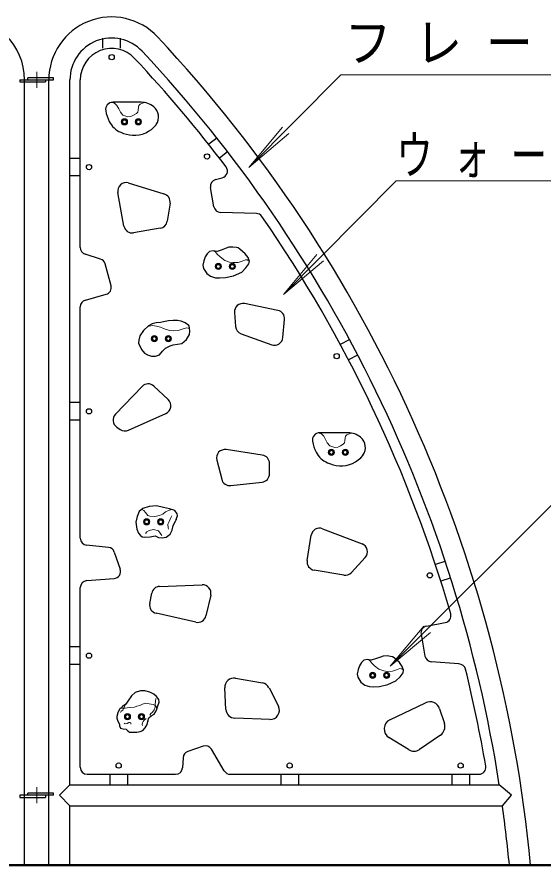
# Model space of a CAD drawing. Units: millimetres on the paper. Extents: x -785 to -420, y 0 to 257.
# Drawn here: x -658.37 to -628.21, y 62.31 to 110.92 of the extents above; entities that cross this region are included whole.
import ezdxf

# ---------------------------------------------------------------- set-up
doc = ezdxf.new("R2010")
doc.units = ezdxf.units.MM
for name, pattern in [('USER1', [4.5, 2.5, -2]), ('USER2', [6, 3, -1, 1, -1]), ('USER3', [8, 3, -1, 1, -1, 1, -1])]:
    doc.linetypes.add(name, pattern=pattern)
doc.layers.add('LY_1', color=7, linetype='Continuous', lineweight=25)
doc.styles.add('ＭＳ ゴシック', font='')
doc.styles.get('ＭＳ ゴシック').set_extended_font_data('MS Gothic')

msp = doc.modelspace()

# ---------------------------------------------------------------- linework, layer by layer
at = {"layer": 'LY_1'}
for p, q in [((-653.436, 109.137), (-653.436, 109.71)), ((-652.436, 109.137), (-652.436, 109.71)), ((-656.276, 107.435), (-657.736, 107.435)), ((-657.736, 107.315), (-657.736, 107.435)), ((-656.276, 107.315), (-656.276, 107.435)), ((-658.195, 107.315), (-658.195, 107.195)), ((-658.195, 107.315), (-656.276, 107.315)), ((-658.195, 107.195), (-656.736, 107.195)), ((-657.931, 62.315), (-657.931, 107.315)), ((-656.736, 107.315), (-656.736, 107.195)), ((-656.541, 62.315), (-656.541, 107.315)), ((-655.331, 66.92), (-655.331, 107.315)), ((-654.736, 97.711), (-654.736, 107.315)), ((-651.241, 106.031), (-652.871, 106.032)), ((-647.37, 103.642), (-646.918, 103.995)), ((-646.754, 102.854), (-646.303, 103.207)), ((-654.758, 102.815), (-655.331, 102.815)), ((-654.758, 101.815), (-655.331, 101.815)), ((-646.98, 101.602), (-646.602, 101.697)), ((-651.987, 101.413), (-649.954, 100.784)), ((-647.076, 100.044), (-647.275, 101.143)), ((-652.231, 98.939), (-652.58, 100.857)), ((-649.593, 100.241), (-649.75, 99.22)), ((-644.644, 99.659), (-646.694, 99.716)), ((-650.164, 98.814), (-651.691, 98.546)), ((-653.573, 97.043), (-654.459, 97.33)), ((-652.975, 95.516), (-653.31, 96.766)), ((-654.443, 94.695), (-653.254, 95.027)), ((-654.736, 81.048), (-654.736, 94.31)), ((-643.412, 94.101), (-645.32, 94.492)), ((-645.9, 93.98), (-645.838, 93.184)), ((-643.121, 92.549), (-643.027, 93.583)), ((-645.519, 92.767), (-643.767, 92.137)), ((-639.814, 92.166), (-639.308, 92.435)), ((-639.344, 91.283), (-638.838, 91.552)), ((-651.196, 89.746), (-652.726, 88.153)), ((-649.695, 88.989), (-650.515, 89.763)), ((-654.758, 88.815), (-655.331, 88.815)), ((-651.978, 87.24), (-649.831, 88.194)), ((-654.758, 87.815), (-655.331, 87.815)), ((-652.645, 87.415), (-652.443, 87.28)), ((-639.388, 87.086), (-641.018, 87.087)), ((-644.303, 85.813), (-646.374, 86.124)), ((-646.915, 85.525), (-646.632, 84.423)), ((-643.891, 84.742), (-643.891, 85.334)), ((-646.11, 84.062), (-644.321, 84.261)), ((-649.239, 82.127), (-649.244, 82.1)), ((-641.735, 79.772), (-641.501, 81.216)), ((-640.851, 81.591), (-638.587, 80.729)), ((-653.125, 80.521), (-654.377, 80.65)), ((-652.787, 80.252), (-652.451, 79.263)), ((-638.403, 79.949), (-639.196, 79.083)), ((-634.365, 79.553), (-633.82, 79.73)), ((-639.633, 78.933), (-641.337, 79.217)), ((-634.056, 78.602), (-633.511, 78.779)), ((-654.367, 78.613), (-652.799, 78.736)), ((-650.188, 78.283), (-647.752, 78.378)), ((-654.736, 67.915), (-654.736, 78.215)), ((-650.755, 77.306), (-650.644, 77.89)), ((-647.261, 77.785), (-647.538, 76.596)), ((-648.115, 76.234), (-650.386, 76.743)), ((-634.885, 76.009), (-633.817, 76.208)), ((-635.205, 75.546), (-634.982, 74.293)), ((-654.758, 74.815), (-655.331, 74.815)), ((-633.031, 73.839), (-634.62, 73.964)), ((-654.758, 73.815), (-655.331, 73.815)), ((-645.833, 73.022), (-644.299, 72.753)), ((-646.388, 71.233), (-646.452, 72.475)), ((-643.92, 72.474), (-643.381, 71.422)), ((-636.99, 70.642), (-634.947, 71.617)), ((-634.144, 71.271), (-633.871, 70.418)), ((-650.867, 70.562), (-650.867, 70.54)), ((-643.871, 70.654), (-645.881, 70.733)), ((-635.925, 68.929), (-637.045, 69.624)), ((-634.096, 69.761), (-635.291, 68.943)), ((-647.697, 69.128), (-648.574, 68.823)), ((-646.483, 67.711), (-647.221, 68.954)), ((-648.842, 68.468), (-648.874, 67.892)), ((-654.336, 67.515), (-649.274, 67.515)), ((-653.036, 67.493), (-653.036, 66.92)), ((-652.036, 67.493), (-652.036, 66.92)), ((-646.139, 67.515), (-631.893, 67.515)), ((-643.236, 67.493), (-643.236, 66.92)), ((-642.236, 67.493), (-642.236, 66.92)), ((-633.436, 67.493), (-633.436, 66.92)), ((-632.436, 67.493), (-632.436, 66.92)), ((-655.331, 66.92), (-655.936, 66.315)), ((-655.331, 66.92), (-630.722, 66.92)), ((-630.019, 66.315), (-630.722, 66.92)), ((-658.195, 66.315), (-658.195, 66.195)), ((-656.276, 66.315), (-658.195, 66.315)), ((-658.195, 66.195), (-656.736, 66.195)), ((-656.276, 66.435), (-657.736, 66.435)), ((-657.736, 66.315), (-657.736, 66.435)), ((-656.736, 66.315), (-656.736, 66.195)), ((-656.276, 66.315), (-656.276, 66.435)), ((-655.331, 65.71), (-655.936, 66.315)), ((-630.544, 65.71), (-630.019, 66.315)), ((-655.331, 62.315), (-655.331, 65.71)), ((-655.331, 65.71), (-630.544, 65.71))]:
    msp.add_line(p, q, dxfattribs=at)
at = {"layer": 'LY_1', "linetype": 'USER2', "lineweight": 13}
for p, q in [((-657.236, 106.853), (-657.236, 107.777)), ((-657.236, 66.777), (-657.236, 65.853))]:
    msp.add_line(p, q, dxfattribs=at)
at = {"layer": 'LY_1', "lineweight": 13}
for p, q in [((-639.807, 107.604), (-645.07, 102.295)), ((-639.807, 107.604), (-597.596, 107.604)), ((-645.07, 102.295), (-643.152, 104.602)), ((-645.07, 102.295), (-642.78, 104.234)), ((-636.627, 101.524), (-643.098, 95.01)), ((-636.627, 101.524), (-588.627, 101.524)), ((-643.098, 95.01), (-641.177, 97.315)), ((-643.098, 95.01), (-640.806, 96.946)), ((-626.994, 83.683), (-636.97, 73.707)), ((-636.97, 73.707), (-635.041, 76.006)), ((-636.97, 73.707), (-634.671, 75.636))]:
    msp.add_line(p, q, dxfattribs=at)
at = {"layer": 'LY_1', "lineweight": 50}
msp.add_line((-722.089, 62.315), (-623.216, 62.315), dxfattribs=at)
at = {"layer": 'LY_1', "linetype": 'USER3', "lineweight": 13}
for points in [[(-651.068, 106.017), (-651.307, 105.924), (-651.382, 105.842), (-651.4, 105.751), (-651.425, 105.581), (-651.447, 105.459), (-651.522, 105.385), (-651.681, 105.283), (-651.837, 105.216), (-652.009, 105.188), (-652.29, 105.293), (-652.432, 105.457), (-652.529, 105.649), (-652.638, 105.848), (-652.768, 105.977), (-652.947, 106.025)], [(-639.215, 87.072), (-639.454, 86.979), (-639.529, 86.897), (-639.547, 86.806), (-639.573, 86.636), (-639.594, 86.514), (-639.669, 86.44), (-639.828, 86.338), (-639.984, 86.271), (-640.156, 86.243), (-640.437, 86.348), (-640.579, 86.512), (-640.676, 86.704), (-640.785, 86.903), (-640.915, 87.032), (-641.094, 87.08)]]:
    msp.add_lwpolyline(points, dxfattribs=at)
at = {"layer": 'LY_1'}
for points in [[(-645.046, 96.913), (-645.12, 97.127), (-645.283, 97.35), (-645.592, 97.611), (-645.678, 97.683), (-645.787, 97.704), (-645.985, 97.734), (-646.223, 97.718), (-646.372, 97.667), (-646.656, 97.554), (-646.895, 97.481), (-647.114, 97.522), (-647.331, 97.48), (-647.463, 97.349), (-647.582, 97.165), (-647.655, 96.948), (-647.709, 96.693), (-647.67, 96.513), (-647.488, 96.221), (-647.275, 96.059), (-646.995, 95.972), (-646.749, 95.961), (-646.422, 95.983), (-645.95, 96.083), (-645.483, 96.303), (-645.247, 96.534), (-645.073, 96.768), (-645.046, 96.922)], [(-648.913, 92.197), (-648.648, 92.435), (-648.486, 92.727), (-648.464, 92.911), (-648.486, 93.095), (-648.518, 93.246), (-648.723, 93.397), (-648.956, 93.484), (-649.172, 93.527), (-649.421, 93.533), (-649.686, 93.505), (-649.962, 93.441), (-650.135, 93.414), (-650.394, 93.381), (-650.621, 93.332), (-650.821, 93.214), (-651.113, 92.959), (-651.324, 92.646), (-651.378, 92.392), (-651.394, 92.224), (-651.227, 91.862), (-651.054, 91.656), (-650.875, 91.554), (-650.659, 91.473), (-650.427, 91.473), (-650.199, 91.554), (-650.021, 91.775), (-649.859, 91.943), (-649.589, 92.078), (-649.405, 92.121), (-649.161, 92.17), (-648.907, 92.197)], [(-649.239, 82.127), (-649.202, 82.231), (-649.155, 82.326), (-649.181, 82.435), (-649.312, 82.64), (-649.632, 82.734), (-649.972, 82.807), (-650.375, 82.901), (-650.789, 82.865), (-651.15, 82.755), (-651.36, 82.582), (-651.475, 82.284), (-651.548, 81.959), (-651.501, 81.572), (-651.396, 81.336), (-651.276, 81.21), (-651.197, 81.132), (-651.061, 81.106), (-650.737, 81.132), (-650.443, 81.174), (-650.25, 81.095), (-650.035, 81.069), (-649.805, 81.111), (-649.59, 81.273), (-649.464, 81.514), (-649.417, 81.776), (-649.286, 82.017), (-649.244, 82.1)], [(-636.205, 73.484), (-636.28, 73.697), (-636.443, 73.92), (-636.751, 74.181), (-636.837, 74.253), (-636.947, 74.274), (-637.145, 74.304), (-637.382, 74.288), (-637.532, 74.237), (-637.815, 74.124), (-638.055, 74.051), (-638.274, 74.092), (-638.491, 74.05), (-638.623, 73.919), (-638.742, 73.735), (-638.815, 73.518), (-638.868, 73.263), (-638.829, 73.083), (-638.648, 72.791), (-638.435, 72.629), (-638.155, 72.543), (-637.909, 72.531), (-637.582, 72.553), (-637.11, 72.653), (-636.643, 72.873), (-636.406, 73.104), (-636.233, 73.338), (-636.205, 73.492)], [(-650.867, 70.562), (-650.81, 70.755), (-650.674, 70.869), (-650.51, 70.965), (-650.413, 71.107), (-650.357, 71.243), (-650.283, 71.43), (-650.22, 71.64), (-650.243, 71.799), (-650.362, 71.981), (-650.521, 72.1), (-650.759, 72.219), (-651.032, 72.299), (-651.293, 72.293), (-651.582, 72.196), (-651.809, 72.021), (-652.019, 71.703), (-652.121, 71.533), (-652.308, 71.396), (-652.484, 71.249), (-652.58, 71.045), (-652.649, 70.835), (-652.649, 70.733), (-652.58, 70.551), (-652.484, 70.392), (-652.49, 70.29), (-652.439, 70.16), (-652.28, 70.12), (-652.115, 70.097), (-652.002, 70.012), (-651.911, 69.927), (-651.735, 69.921), (-651.491, 69.927), (-651.298, 69.961), (-651.156, 70.029), (-651.009, 70.182), (-650.907, 70.375), (-650.867, 70.54)]]:
    msp.add_lwpolyline(points, dxfattribs=at)
at = {"layer": 'LY_1', "linetype": 'USER1', "lineweight": 13}
for points in [[(-645.046, 96.912), (-645.154, 96.991), (-645.271, 97.009), (-645.452, 96.924), (-645.691, 96.855), (-645.982, 96.843), (-646.182, 96.873), (-646.46, 96.97), (-646.712, 97.163), (-646.89, 97.331), (-646.989, 97.466), (-647.081, 97.517)], [(-648.48, 93.057), (-648.637, 93.095), (-648.788, 93.073), (-648.945, 93.003), (-649.129, 92.959), (-649.372, 92.932), (-649.605, 92.954), (-649.821, 93.003), (-649.967, 93.073), (-650.145, 93.143), (-650.362, 93.197), (-650.594, 93.235), (-650.794, 93.197), (-650.887, 93.163)], [(-651.242, 82.699), (-651.171, 82.676), (-651.087, 82.629), (-651.004, 82.524), (-650.857, 82.352), (-650.747, 82.31), (-650.454, 82.289), (-650.192, 82.346), (-649.998, 82.43), (-649.857, 82.551), (-649.689, 82.629), (-649.558, 82.676), (-649.43, 82.697)], [(-636.206, 73.482), (-636.314, 73.561), (-636.431, 73.579), (-636.611, 73.495), (-636.85, 73.425), (-637.141, 73.413), (-637.342, 73.444), (-637.619, 73.54), (-637.872, 73.733), (-638.049, 73.901), (-638.148, 74.036), (-638.24, 74.087)], [(-652.456, 71.282), (-652.371, 71.311), (-652.155, 71.311), (-651.934, 71.34), (-651.633, 71.368), (-651.497, 71.413), (-651.327, 71.465), (-651.174, 71.527), (-650.975, 71.584), (-650.793, 71.55), (-650.561, 71.516), (-650.408, 71.43), (-650.368, 71.34), (-650.353, 71.252)]]:
    msp.add_lwpolyline(points, dxfattribs=at)
at = {"layer": 'LY_1', "lineweight": 13}
for points in [[(-649.48, 82.32), (-649.558, 82.179), (-649.647, 82.011), (-649.71, 81.849), (-649.695, 81.65), (-649.674, 81.572)], [(-650.061, 81.21), (-650.255, 81.462), (-650.538, 81.545), (-650.794, 81.493), (-650.92, 81.42), (-650.993, 81.32)], [(-652.155, 71.465), (-652.24, 71.328), (-652.291, 71.198), (-652.388, 71.13), (-652.422, 71.05)], [(-650.754, 70.897), (-650.686, 70.994), (-650.589, 71.079), (-650.498, 71.209), (-650.442, 71.368), (-650.442, 71.527), (-650.425, 71.708), (-650.408, 71.862)], [(-651.832, 70.398), (-651.837, 70.472), (-651.917, 70.483), (-651.962, 70.483), (-652.053, 70.426), (-652.161, 70.404), (-652.217, 70.438)], [(-650.969, 70.71), (-651.071, 70.625), (-651.128, 70.545), (-651.162, 70.472), (-651.191, 70.375), (-651.174, 70.307)]]:
    msp.add_lwpolyline(points, dxfattribs=at)
at = {"layer": 'LY_1'}
for centre in [(-652.936, 108.615), (-652.204, 104.91), (-651.404, 104.91), (-647.473, 102.926), (-654.236, 102.315), (-646.823, 96.622), (-646.023, 96.622), (-650.491, 92.478), (-649.691, 92.478), (-640.04, 91.48), (-654.236, 88.315), (-640.351, 85.965), (-639.551, 85.965), (-650.93, 81.985), (-650.13, 81.985), (-634.707, 78.916), (-654.236, 74.315), (-637.982, 73.192), (-637.182, 73.192), (-652.03, 70.818), (-651.23, 70.818), (-652.536, 68.015), (-642.736, 68.015), (-632.936, 68.015)]:
    msp.add_circle(centre, 0.15, dxfattribs=at)
at = {"layer": 'LY_1', "lineweight": 13}
for centre, radius in [((-652.204, 104.91), 0.18), ((-652.204, 104.91), 0.12), ((-652.204, 104.91), 0.1), ((-651.404, 104.91), 0.18), ((-651.404, 104.91), 0.12), ((-651.404, 104.91), 0.1), ((-646.823, 96.622), 0.18), ((-646.823, 96.622), 0.12), ((-646.023, 96.622), 0.18), ((-646.023, 96.622), 0.12), ((-646.823, 96.622), 0.1), ((-646.023, 96.622), 0.1), ((-650.491, 92.478), 0.18), ((-650.491, 92.478), 0.12), ((-650.491, 92.478), 0.1), ((-649.691, 92.478), 0.18), ((-649.691, 92.478), 0.12), ((-649.691, 92.478), 0.1), ((-640.351, 85.965), 0.18), ((-640.351, 85.965), 0.12), ((-640.351, 85.965), 0.1), ((-639.551, 85.965), 0.18), ((-639.551, 85.965), 0.12), ((-639.551, 85.965), 0.1), ((-650.93, 81.985), 0.18), ((-650.13, 81.985), 0.18), ((-650.93, 81.985), 0.12), ((-650.93, 81.985), 0.1), ((-650.13, 81.985), 0.12), ((-650.13, 81.985), 0.1), ((-637.982, 73.192), 0.18), ((-637.982, 73.192), 0.12), ((-637.982, 73.192), 0.1), ((-637.182, 73.192), 0.18), ((-637.182, 73.192), 0.12), ((-637.182, 73.192), 0.1), ((-652.03, 70.818), 0.18), ((-651.23, 70.818), 0.18), ((-652.03, 70.818), 0.12), ((-652.03, 70.818), 0.1), ((-651.23, 70.818), 0.12), ((-651.23, 70.818), 0.1)]:
    msp.add_circle(centre, radius, dxfattribs=at)
at = {"layer": 'LY_1'}
for centre, radius, start, end in [((-661.536, 107.315), 3.605, 0, 90), ((-652.936, 107.315), 3.605, 43.1331, 180), ((-652.936, 107.315), 2.395, 43.1331, 180), ((-709.174, 54.72), 80.605, 5.40655, 43.08237), ((-652.936, 107.315), 1.8, 43.0824, 180), ((-709.174, 54.72), 79.395, 8.83905, 43.08237), ((-709.174, 54.72), 78.8, 37.1673, 43.08237), ((-652.872, 105.617), 0.414, 89.9644, 189.8104), ((-651.241, 104.905), 1.125, 50.6079, 89.9644), ((-651.114, 105.921), 2.198, 189.8104, 206.9256), ((-651.012, 105.185), 0.764, 325.0641, 50.6079), ((-651.893, 105.526), 1.325, 206.9256, 246.5481), ((-651.632, 105.727), 1.586, 266.0444, 321.8256), ((-651.599, 106.202), 2.062, 246.5481, 266.0444), ((-646.699, 102.085), 0.4, 284.1576, 37.1673), ((-646.882, 101.214), 0.4, 104.1576, 190.2683), ((-652.104, 100.944), 0.484, 75.9638, 190.3048), ((-650.071, 100.315), 0.484, 351.2538, 75.9638), ((-646.683, 100.115), 0.4, 190.2683, 268.4263), ((-644.655, 99.259), 0.4, 34.618, 88.4263), ((-650.228, 99.294), 0.484, 277.5946, 351.2538), ((-709.174, 54.72), 78.8, 16.20633, 34.61805), ((-651.755, 99.025), 0.484, 190.3048, 277.5946), ((-654.336, 97.711), 0.4, 180, 252.0309), ((-653.697, 96.662), 0.4, 15.0184, 72.0309), ((-653.361, 95.412), 0.4, 285.5928, 15.0184), ((-654.336, 94.31), 0.4, 105.5928, 180), ((-645.417, 94.018), 0.484, 78.4078, 184.4672), ((-643.509, 93.627), 0.484, 354.8056, 78.4078), ((-645.355, 93.222), 0.484, 184.4672, 250.2328), ((-643.603, 92.593), 0.484, 250.2328, 354.8056), ((-650.847, 89.411), 0.484, 46.6366, 136.1691), ((-650.028, 88.637), 0.484, 293.9625, 46.6366), ((-652.376, 87.817), 0.484, 136.1691, 236.3099), ((-652.174, 87.683), 0.484, 236.3099, 293.9625), ((-641.019, 86.672), 0.414, 89.9644, 189.8104), ((-639.388, 85.96), 1.125, 50.6079, 89.9644), ((-639.261, 86.976), 2.198, 189.8104, 206.9256), ((-639.159, 86.239), 0.764, 325.0641, 50.6079), ((-646.446, 85.645), 0.484, 81.4692, 194.3814), ((-644.375, 85.334), 0.484, 0, 81.4692), ((-640.04, 86.581), 1.325, 206.9256, 246.5481), ((-639.779, 86.782), 1.586, 266.0444, 321.8256), ((-639.746, 87.257), 2.062, 246.5481, 266.0444), ((-644.375, 84.742), 0.484, 276.3402, 0), ((-646.163, 84.543), 0.484, 194.3814, 276.3402), ((-641.023, 81.139), 0.484, 69.1455, 170.789), ((-654.336, 81.048), 0.4, 180, 264.1223), ((-638.759, 80.276), 0.484, 317.4896, 69.1455), ((-653.166, 80.124), 0.4, 18.7649, 84.1223), ((-641.257, 79.694), 0.484, 170.789, 260.5377), ((-652.83, 79.135), 0.4, 274.4672, 18.7649), ((-639.553, 79.41), 0.484, 260.5377, 317.4896), ((-654.336, 78.215), 0.4, 94.4672, 180), ((-650.169, 77.799), 0.484, 92.2457, 169.2157), ((-647.733, 77.895), 0.484, 346.9081, 92.2457), ((-650.28, 77.215), 0.484, 169.2157, 257.3666), ((-648.009, 76.706), 0.484, 257.3666, 346.9081), ((-633.89, 76.601), 0.4, 280.5543, 16.2063), ((-634.811, 75.616), 0.4, 100.5543, 190.0806), ((-634.589, 74.363), 0.4, 190.0806, 265.4869), ((-633.042, 73.439), 0.4, 13.8133, 88.4696), ((-709.174, 54.72), 78.8, 9.68904, 13.81325), ((-645.924, 72.502), 0.528, 80.0738, 182.9357), ((-644.39, 72.233), 0.528, 27.1497, 80.0738), ((-634.697, 71.093), 0.581, 17.7753, 115.5384), ((-645.861, 71.26), 0.528, 182.9357, 267.7543), ((-643.851, 71.182), 0.528, 267.7543, 27.1497), ((-636.739, 70.118), 0.581, 115.5384, 238.1969), ((-634.424, 70.24), 0.581, 304.3823, 17.7753), ((-647.565, 68.75), 0.4, 30.6997, 109.179), ((-648.442, 68.445), 0.4, 109.179, 176.7603), ((-635.619, 69.423), 0.581, 238.1969, 304.3823), ((-654.336, 67.915), 0.4, 180, 270), ((-649.274, 67.915), 0.4, 270, 356.7603), ((-646.139, 67.915), 0.4, 210.6997, 270), ((-631.893, 67.915), 0.4, 270, 9.689), ((-709.174, 54.72), 79.395, 5.4892, 7.95637)]:
    msp.add_arc(centre, radius, start, end, dxfattribs=at)

# ---------------------------------------------------------------- texts
at = {"layer": 'LY_1', "char_height": 2.199, "attachment_point": 7, "style": 'ＭＳ ゴシック'}
for s, insert in [('\\T1.5;\\W0.9;フレーム：φ60.5Ｘ3.8', (-639.596, 107.754)), ('\\T1.56;\\W0.7;ウォール：ポリエチレン板\u300019t', (-636.627, 101.674))]:
    msp.add_mtext(s, dxfattribs=dict(at, insert=insert))

doc.saveas('drawing.dxf')
